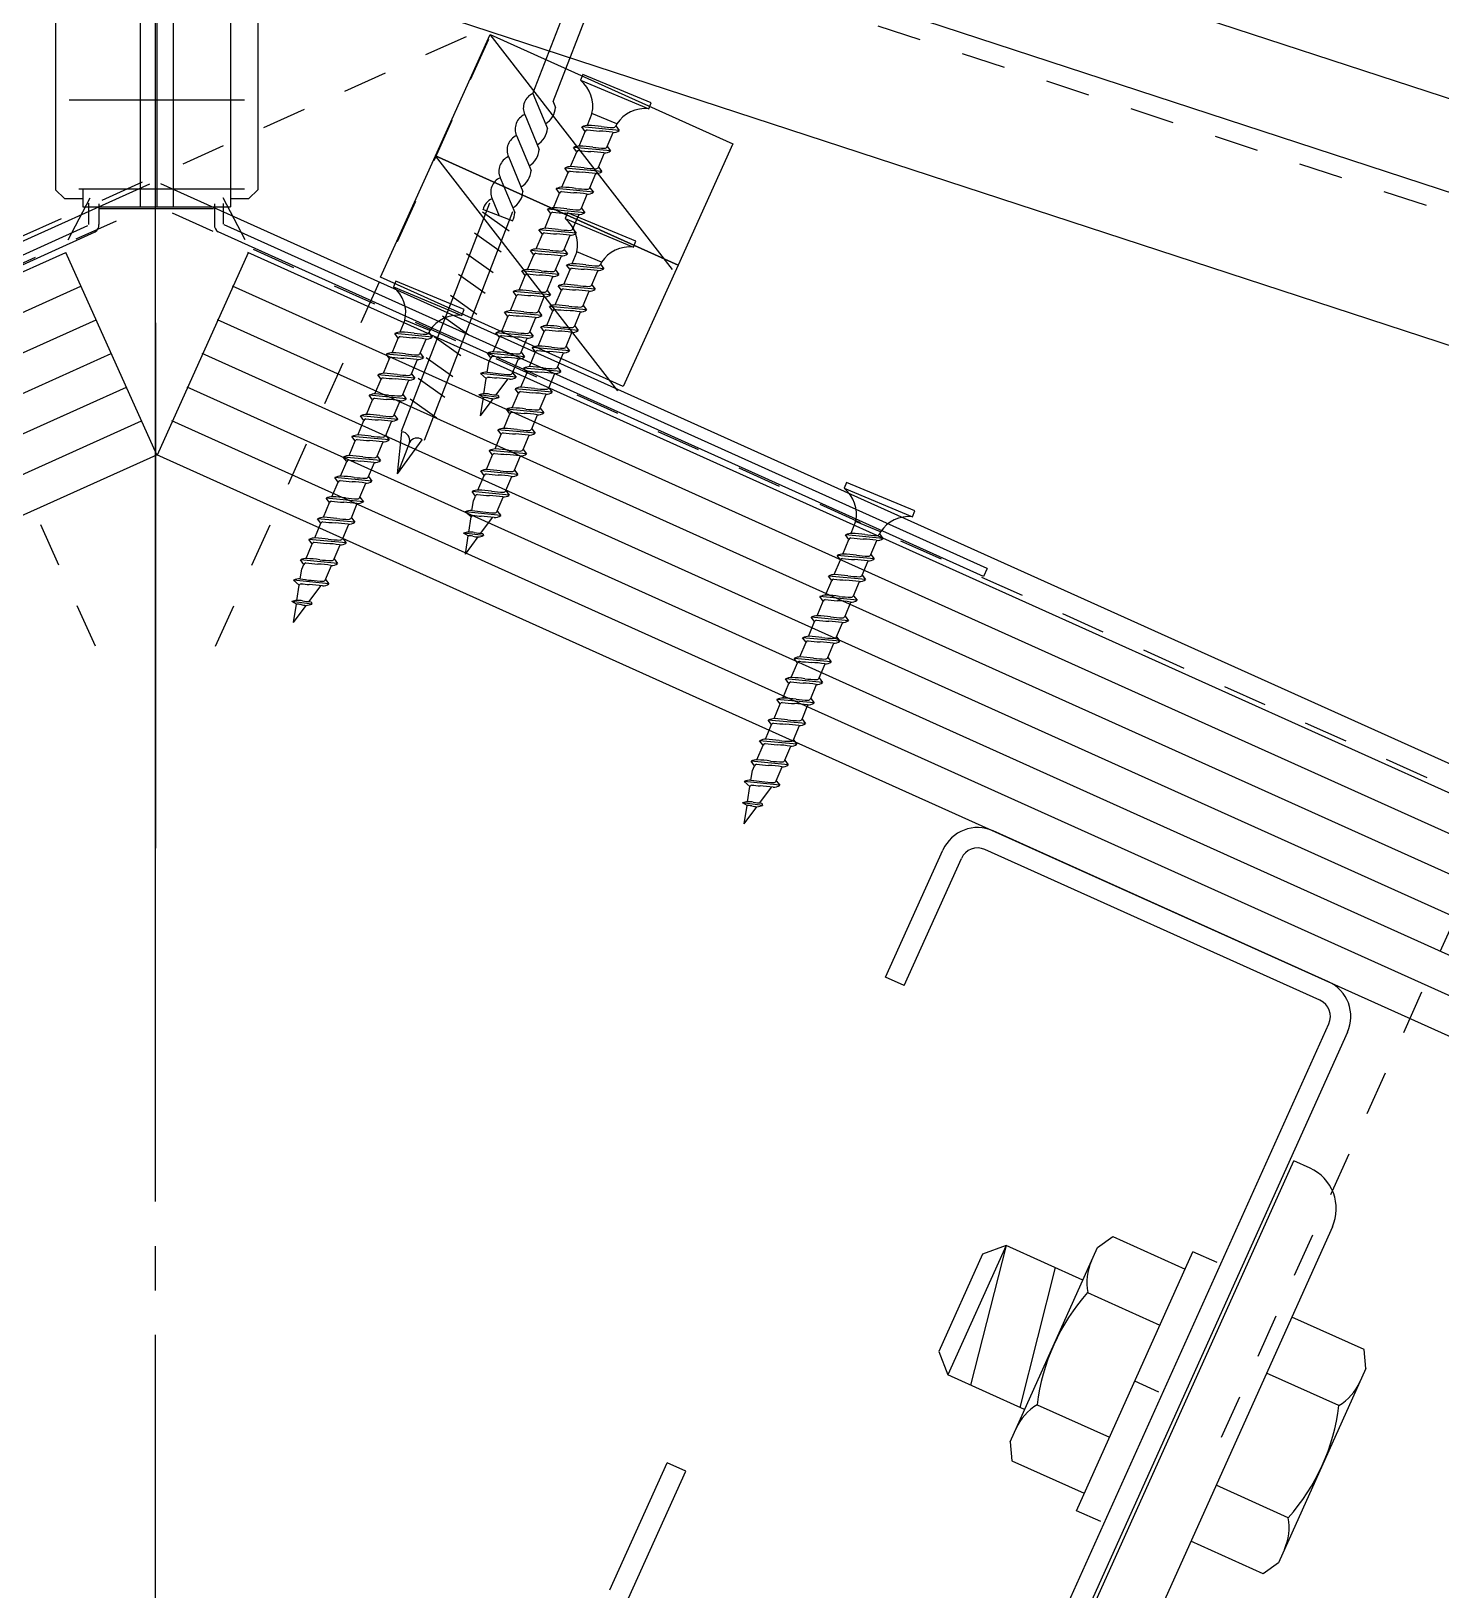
# Model space of a CAD drawing. Extents: x -1727 to 4652, y -2317 to 2357.
# Drawn here: x 2236.7 to 2395.5, y 353.5 to 529.1 of the extents above; entities that cross this region are included whole.
import ezdxf

# ---------------------------------------------------------------- set-up
doc = ezdxf.new("R2010")
doc.units = 0
doc.header["$LTSCALE"] = 5
for name, pattern in [('DASHDOT', [43, 40, -1, 1, -1]), ('DASHDOTX2', [63, 60, -1, 1, -1]), ('DOT', [2, 1, -1])]:
    doc.linetypes.add(name, pattern=pattern)
for name, color, linetype in [('0-1', 7, 'CONTINUOUS'), ('0-2', 7, 'CONTINUOUS'), ('0-4', 7, 'CONTINUOUS'), ('0-F', 7, 'CONTINUOUS')]:
    doc.layers.add(name, color=color, linetype=linetype)

msp = doc.modelspace()

# ---------------------------------------------------------------- linework, layer by layer
at = {"layer": '0-1', "color": 4, "linetype": 'DASHDOT'}
msp.add_line((2250.6614, 182.1867), (2250.6614, 828.4776), dxfattribs=at)
at = {"layer": '0-1', "color": 6, "linetype": 'CONTINUOUS'}
for p, q in [((2250.8003, 567.3874), (2250.8003, 511.9874)), ((2239.4003, 565.1874), (2239.4003, 511.1874)), ((2262.2003, 565.1874), (2262.2003, 511.1874)), ((2248.9417, 562.2687), (2248.9417, 509.2687)), ((2250.8003, 562.2687), (2250.8003, 509.2687)), ((2252.6589, 562.2687), (2252.6589, 509.2687)), ((2259.1159, 562.2687), (2259.1159, 509.2687)), ((2239.4003, 511.1874), (2240.4003, 510.1874)), ((2242.4847, 511.2687), (2242.4847, 509.2687)), ((2261.2003, 510.1874), (2262.2003, 511.1874)), ((2240.4003, 510.1874), (2242.4847, 510.1874)), ((2240.8403, 505.5516), (2243.3003, 510.2689)), ((2242.4847, 509.2687), (2259.1159, 509.2687)), ((2243.1252, 509.6783), (2243.1252, 507.2604)), ((2244.3003, 509.5967), (2244.3003, 507.2689)), ((2257.3003, 509.5967), (2257.3003, 507.2689)), ((2260.7603, 505.5516), (2258.3003, 510.2689)), ((2258.3003, 509.6431), (2258.3003, 507.3153)), ((2259.1159, 510.1874), (2261.2003, 510.1874)), ((2244.4003, 509.0687), (2257.2003, 509.0687)), ((2157.3188, 468.3248), (2243.035, 507.167)), ((2157.7314, 467.4142), (2243.8584, 506.4424)), ((2343.9529, 467.5995), (2257.7422, 506.4425)), ((2344.3636, 468.5109), (2258.3943, 507.2453)), ((2344.3636, 468.5109), (2343.9529, 467.5995))]:
    msp.add_line(p, q, dxfattribs=at)
at = {"layer": '0-1', "color": 4, "linetype": 'CONTINUOUS'}
for p, q in [((2293.1833, 522.0367), (2300.1838, 540.1249)), ((2295.4726, 521.1496), (2302.4735, 539.2387)), ((2298.8153, 524.1831), (2298.5441, 523.5339)), ((2298.5441, 523.5339), (2306.2412, 520.3189)), ((2306.5123, 520.9681), (2298.8153, 524.1831)), ((2293.1833, 522.0367), (2294.8247, 518.1108)), ((2295.4285, 521.2206), (2295.74, 520.4758)), ((2306.2412, 520.3189), (2306.5123, 520.9681)), ((2292.2651, 519.6643), (2293.9065, 515.7385)), ((2292.2651, 519.6643), (2293.9065, 515.7385)), ((2299.0965, 517.7711), (2298.7152, 518.2711)), ((2302.9088, 517.8809), (2298.7152, 518.2711)), ((2299.8483, 519.7724), (2299.2871, 518.4288)), ((2302.649, 518.6026), (2299.8483, 519.7724)), ((2302.5274, 518.3809), (2302.9088, 517.8809)), ((2302.649, 518.6026), (2302.5461, 518.3564)), ((2291.347, 517.292), (2292.9884, 513.3662)), ((2291.347, 517.292), (2292.9884, 513.3662)), ((2298.4056, 516.1171), (2299.0965, 517.7711)), ((2301.5591, 516.0625), (2302.225, 517.6569)), ((2290.4288, 514.9196), (2292.0702, 510.9938)), ((2290.4288, 514.9196), (2292.0702, 510.9938)), ((2297.4373, 513.7987), (2298.1281, 515.4527)), ((2298.1281, 515.4527), (2297.7468, 515.9527)), ((2301.9404, 515.5625), (2297.7468, 515.9527)), ((2300.5907, 513.7442), (2301.2566, 515.3385)), ((2301.5591, 516.0625), (2301.9404, 515.5625)), ((2296.4689, 511.4803), (2297.1598, 513.1343)), ((2297.1598, 513.1343), (2296.7784, 513.6343)), ((2300.972, 513.2441), (2296.7784, 513.6343)), ((2299.6223, 511.4258), (2300.2883, 513.0201)), ((2300.5907, 513.7442), (2300.972, 513.2441)), ((2289.5107, 512.5472), (2291.1521, 508.6214)), ((2289.5107, 512.5472), (2291.1521, 508.6214)), ((2296.1914, 510.8159), (2295.8101, 511.3159)), ((2300.0037, 510.9257), (2295.8101, 511.3159)), ((2299.6223, 511.4258), (2300.0037, 510.9257)), ((2288.3093, 509.6929), (2278.3432, 483.9423)), ((2288.5925, 510.1749), (2289.3916, 508.2636)), ((2288.5925, 510.1749), (2289.3916, 508.2636)), ((2295.5005, 509.1619), (2296.1914, 510.8159)), ((2298.6539, 509.1074), (2299.3199, 510.7017)), ((2290.9092, 508.6867), (2280.9432, 482.9361)), ((2287.5209, 508.6973), (2290.5134, 506.5503)), ((2290.9529, 507.6594), (2287.5638, 508.971)), ((2294.5322, 506.8436), (2295.223, 508.4975)), ((2299.0353, 508.6074), (2294.8417, 508.9976)), ((2295.223, 508.4975), (2294.8417, 508.9976)), ((2297.0903, 508.6007), (2296.8192, 507.9516)), ((2296.8192, 507.9516), (2304.5162, 504.7366)), ((2304.7874, 505.3857), (2297.0903, 508.6007)), ((2297.6856, 506.789), (2298.3515, 508.3833)), ((2298.6539, 509.1074), (2299.0353, 508.6074)), ((2286.6147, 506.3559), (2289.6072, 504.2089)), ((2293.5638, 504.5252), (2294.2546, 506.1791)), ((2294.2546, 506.1791), (2293.8733, 506.6792)), ((2298.0669, 506.289), (2293.8733, 506.6792)), ((2296.7172, 504.4706), (2297.3831, 506.0649)), ((2297.6856, 506.789), (2298.0669, 506.289)), ((2285.7085, 504.0145), (2288.701, 501.8675)), ((2297.0985, 503.9706), (2292.9049, 504.3608)), ((2293.2863, 503.8608), (2292.9049, 504.3608)), ((2296.7172, 504.4706), (2297.0985, 503.9706)), ((2298.1234, 504.19), (2297.5622, 502.8465)), ((2300.924, 503.0203), (2298.1234, 504.19)), ((2304.5162, 504.7366), (2304.7874, 505.3857)), ((2292.5954, 502.2068), (2293.2863, 503.8608)), ((2295.7488, 502.1522), (2296.4148, 503.7466)), ((2297.3715, 502.1887), (2296.9902, 502.6887)), ((2301.1838, 502.2985), (2296.9902, 502.6887)), ((2300.8025, 502.7986), (2301.1838, 502.2985)), ((2300.924, 503.0203), (2300.8212, 502.7741)), ((2277.7386, 500.8983), (2277.4674, 500.2492)), ((2285.4356, 497.6833), (2277.7386, 500.8983)), ((2284.8024, 501.6732), (2287.7949, 499.5263)), ((2291.6271, 499.8884), (2292.3179, 501.5424)), ((2296.1302, 501.6522), (2291.9366, 502.0424)), ((2292.3179, 501.5424), (2291.9366, 502.0424)), ((2294.7805, 499.8338), (2295.4464, 501.4282)), ((2295.7488, 502.1522), (2296.1302, 501.6522)), ((2296.6807, 500.5347), (2297.3715, 502.1887)), ((2299.8341, 500.4802), (2300.5, 502.0745)), ((2277.4674, 500.2492), (2285.1645, 497.0342)), ((2283.8962, 499.3318), (2286.8888, 497.1849)), ((2290.6587, 497.57), (2291.3495, 499.224)), ((2291.3495, 499.224), (2290.9682, 499.724)), ((2295.1618, 499.3338), (2290.9682, 499.724)), ((2293.8121, 497.5155), (2294.478, 499.1098)), ((2294.7805, 499.8338), (2295.1618, 499.3338)), ((2295.7123, 498.2163), (2296.4032, 499.8703)), ((2296.4032, 499.8703), (2296.0218, 500.3703)), ((2300.2154, 499.9801), (2296.0218, 500.3703)), ((2298.8657, 498.1618), (2299.5317, 499.7561)), ((2299.8341, 500.4802), (2300.2154, 499.9801)), ((2282.9901, 496.9905), (2285.9826, 494.8435)), ((2285.1645, 497.0342), (2285.4356, 497.6833)), ((2294.1934, 497.0154), (2289.9998, 497.4056)), ((2290.3812, 496.9056), (2289.9998, 497.4056)), ((2293.8121, 497.5155), (2294.1934, 497.0154)), ((2294.7439, 495.898), (2295.4348, 497.5519)), ((2295.4348, 497.5519), (2295.0535, 498.052)), ((2299.2471, 497.6618), (2295.0535, 498.052)), ((2297.8974, 495.8434), (2298.5633, 497.4377)), ((2298.8657, 498.1618), (2299.2471, 497.6618)), ((2278.7716, 496.4877), (2278.2104, 495.1441)), ((2281.5722, 495.3179), (2278.7716, 496.4877)), ((2281.5722, 495.3179), (2281.4694, 495.0717)), ((2289.6903, 495.2516), (2290.3812, 496.9056)), ((2292.8437, 495.1971), (2293.5097, 496.7914)), ((2293.7756, 493.5796), (2294.4664, 495.2335)), ((2294.4664, 495.2335), (2294.0851, 495.7336)), ((2298.2787, 495.3434), (2294.0851, 495.7336)), ((2297.8974, 495.8434), (2298.2787, 495.3434)), ((2277.3289, 492.8324), (2278.0198, 494.4863)), ((2278.0198, 494.4863), (2277.6385, 494.9864)), ((2281.8321, 494.5962), (2277.6385, 494.9864)), ((2280.4824, 492.7778), (2281.1483, 494.3721)), ((2281.4507, 495.0962), (2281.8321, 494.5962)), ((2282.0839, 494.6492), (2285.0764, 492.5022)), ((2288.7219, 492.9332), (2289.4128, 494.5872)), ((2293.2251, 494.697), (2289.0315, 495.0872)), ((2289.4128, 494.5872), (2289.0315, 495.0872)), ((2291.8754, 492.8787), (2292.5413, 494.473)), ((2292.8437, 495.1971), (2293.2251, 494.697)), ((2296.929, 493.525), (2297.5949, 495.1193)), ((2296.929, 493.525), (2297.3103, 493.025)), ((2276.3606, 490.514), (2277.0514, 492.1679)), ((2277.0514, 492.1679), (2276.6701, 492.668)), ((2280.8637, 492.2778), (2276.6701, 492.668)), ((2279.514, 490.4594), (2280.1799, 492.0537)), ((2280.4824, 492.7778), (2280.8637, 492.2778)), ((2281.1778, 492.3078), (2284.1703, 490.1608)), ((2288.0525, 490.6488), (2288.2163, 491.7226)), ((2292.2567, 492.3787), (2288.0631, 492.7689)), ((2288.4444, 492.2688), (2288.0631, 492.7689)), ((2288.2163, 491.7226), (2288.4444, 492.2688)), ((2290.907, 490.5603), (2291.5729, 492.1546)), ((2291.8754, 492.8787), (2292.2567, 492.3787)), ((2292.8072, 491.2612), (2293.4981, 492.9152)), ((2297.3103, 493.025), (2293.1167, 493.4152)), ((2293.4981, 492.9152), (2293.1167, 493.4152)), ((2295.9606, 491.2066), (2296.6266, 492.801)), ((2276.083, 489.8496), (2275.7017, 490.3496)), ((2279.8953, 489.9594), (2275.7017, 490.3496)), ((2279.514, 490.4594), (2279.8953, 489.9594)), ((2280.2716, 489.9665), (2283.2641, 487.8194)), ((2291.2883, 490.0603), (2287.2981, 490.4826)), ((2287.9409, 489.9165), (2287.2981, 490.4826)), ((2290.907, 490.5603), (2291.2883, 490.0603)), ((2291.8388, 488.9428), (2292.5297, 490.5968)), ((2292.5297, 490.5968), (2292.1484, 491.0968)), ((2296.342, 490.7066), (2292.1484, 491.0968)), ((2294.9922, 488.8882), (2295.6582, 490.4826)), ((2295.9606, 491.2066), (2296.342, 490.7066)), ((2275.3922, 488.1956), (2276.083, 489.8496)), ((2278.5456, 488.141), (2279.2115, 489.7354)), ((2287.6802, 488.2068), (2287.9429, 489.9214)), ((2289.0446, 488.0733), (2290.3776, 489.8637)), ((2290.8705, 486.6244), (2291.5613, 488.2784)), ((2295.3736, 488.3882), (2291.18, 488.7784)), ((2291.5613, 488.2784), (2291.18, 488.7784)), ((2294.9922, 488.8882), (2295.3736, 488.3882)), ((2274.4238, 485.8772), (2275.1147, 487.5312)), ((2275.1147, 487.5312), (2274.7333, 488.0312)), ((2278.9269, 487.641), (2274.7333, 488.0312)), ((2277.5772, 485.8226), (2278.2432, 487.417)), ((2278.5456, 488.141), (2278.9269, 487.641)), ((2279.3655, 487.6251), (2282.358, 485.4781)), ((2287.6193, 487.7732), (2287.1066, 488.0806)), ((2289.3398, 487.8022), (2287.1066, 488.0806)), ((2287.3032, 485.7345), (2287.6145, 487.7761)), ((2287.3032, 485.7345), (2288.7303, 487.6513)), ((2294.4052, 486.0698), (2290.2116, 486.46)), ((2290.5929, 485.96), (2290.2116, 486.46)), ((2294.0239, 486.5699), (2294.6898, 488.1642)), ((2294.0239, 486.5699), (2294.4052, 486.0698)), ((2273.4555, 483.5588), (2274.1463, 485.2128)), ((2277.9586, 485.3226), (2273.765, 485.7128)), ((2274.1463, 485.2128), (2273.765, 485.7128)), ((2276.6089, 483.5043), (2277.2748, 485.0986)), ((2277.5772, 485.8226), (2277.9586, 485.3226)), ((2289.9021, 484.306), (2290.5929, 485.96)), ((2293.0555, 484.2515), (2293.7214, 485.8458)), ((2273.1779, 482.8944), (2272.7966, 483.3944)), ((2276.9902, 483.0042), (2272.7966, 483.3944)), ((2276.6089, 483.5043), (2276.9902, 483.0042)), ((2277.9188, 479.1933), (2278.4272, 483.9095)), ((2277.9188, 479.1933), (2280.7169, 483.0233)), ((2288.9337, 481.9876), (2289.6246, 483.6416)), ((2289.6246, 483.6416), (2289.2432, 484.1416)), ((2293.4368, 483.7514), (2289.2432, 484.1416)), ((2292.0871, 481.9331), (2292.7531, 483.5274)), ((2293.0555, 484.2515), (2293.4368, 483.7514)), ((2272.4871, 481.2404), (2273.1779, 482.8944)), ((2275.6405, 481.1859), (2276.3064, 482.7802)), ((2275.6405, 481.1859), (2276.0218, 480.6858)), ((2279.2814, 482.714), (2277.9188, 479.1933)), ((2287.9654, 479.6693), (2288.6562, 481.3232)), ((2292.4685, 481.4331), (2288.2749, 481.8233)), ((2288.6562, 481.3232), (2288.2749, 481.8233)), ((2291.1188, 479.6147), (2291.7847, 481.209)), ((2292.0871, 481.9331), (2292.4685, 481.4331)), ((2271.5187, 478.922), (2272.2096, 480.576)), ((2276.0218, 480.6858), (2271.8282, 481.076)), ((2272.2096, 480.576), (2271.8282, 481.076)), ((2274.6721, 478.8675), (2275.3381, 480.4618)), ((2291.5001, 479.1147), (2287.3065, 479.5049)), ((2287.6878, 479.0048), (2287.3065, 479.5049)), ((2291.1188, 479.6147), (2291.5001, 479.1147)), ((2270.5503, 476.6037), (2271.2412, 478.2576)), ((2275.0535, 478.3675), (2270.8599, 478.7577)), ((2271.2412, 478.2576), (2270.8599, 478.7577)), ((2273.7038, 476.5491), (2274.3697, 478.1434)), ((2274.6721, 478.8675), (2275.0535, 478.3675)), ((2286.997, 477.3509), (2287.6878, 479.0048)), ((2290.1504, 477.2963), (2290.8163, 478.8906)), ((2328.5234, 478.2158), (2328.2523, 477.5666)), ((2336.2205, 475.0008), (2328.5234, 478.2158)), ((2269.582, 474.2853), (2270.2728, 475.9392)), ((2270.2728, 475.9392), (2269.8915, 476.4393)), ((2274.0851, 476.0491), (2269.8915, 476.4393)), ((2273.7038, 476.5491), (2274.0851, 476.0491)), ((2286.3276, 475.0664), (2286.4913, 476.1403)), ((2290.5317, 476.7963), (2286.3381, 477.1865)), ((2286.7195, 476.6865), (2286.3381, 477.1865)), ((2286.4913, 476.1403), (2286.7195, 476.6865)), ((2289.182, 474.9779), (2289.848, 476.5723)), ((2290.1504, 477.2963), (2290.5317, 476.7963)), ((2328.2523, 477.5666), (2335.9493, 474.3516)), ((2272.7354, 474.2307), (2273.4013, 475.825)), ((2272.7354, 474.2307), (2273.1167, 473.7307)), ((2289.5634, 474.4779), (2285.5732, 474.9002)), ((2286.2159, 474.3342), (2285.5732, 474.9002)), ((2285.9552, 472.6245), (2286.2179, 474.339)), ((2287.3196, 472.491), (2288.6527, 474.2813)), ((2289.182, 474.9779), (2289.5634, 474.4779)), ((2335.9493, 474.3516), (2336.2205, 475.0008)), ((2268.6136, 471.9669), (2269.3045, 473.6209)), ((2273.1167, 473.7307), (2268.9231, 474.1209)), ((2269.3045, 473.6209), (2268.9231, 474.1209)), ((2271.767, 471.9123), (2272.433, 473.5067)), ((2285.8944, 472.1908), (2285.3816, 472.4982)), ((2287.6148, 472.2198), (2285.3816, 472.4982)), ((2329.5565, 473.8051), (2328.9953, 472.4616)), ((2332.3571, 472.6353), (2329.5565, 473.8051)), ((2332.2356, 472.4136), (2332.6169, 471.9136)), ((2332.3571, 472.6353), (2332.2542, 472.3891)), ((2267.6452, 469.6485), (2268.3361, 471.3025)), ((2272.1484, 471.4123), (2267.9547, 471.8025)), ((2268.3361, 471.3025), (2267.9547, 471.8025)), ((2270.7986, 469.5939), (2271.4646, 471.1883)), ((2271.767, 471.9123), (2272.1484, 471.4123)), ((2285.5782, 470.1521), (2285.8895, 472.1937)), ((2285.5782, 470.1521), (2287.0054, 472.0689)), ((2328.1138, 470.1498), (2328.8046, 471.8038)), ((2328.8046, 471.8038), (2328.4233, 472.3038)), ((2332.6169, 471.9136), (2328.4233, 472.3038)), ((2331.2672, 470.0952), (2331.9331, 471.6896)), ((2271.18, 469.0939), (2266.9864, 469.4841)), ((2267.3677, 468.9841), (2266.9864, 469.4841)), ((2267.1396, 468.4379), (2267.3677, 468.9841)), ((2270.7986, 469.5939), (2271.18, 469.0939)), ((2327.1454, 467.8314), (2327.8362, 469.4854)), ((2327.8362, 469.4854), (2327.4549, 469.9854)), ((2331.6485, 469.5952), (2327.4549, 469.9854)), ((2330.2988, 467.7769), (2330.9647, 469.3712)), ((2331.2672, 470.0952), (2331.6485, 469.5952)), ((2270.2116, 466.7755), (2266.2214, 467.1978)), ((2266.8642, 466.6318), (2266.2214, 467.1978)), ((2266.9758, 467.364), (2267.1396, 468.4379)), ((2269.8303, 467.2756), (2270.4962, 468.8699)), ((2269.8303, 467.2756), (2270.2116, 466.7755)), ((2326.177, 465.513), (2326.8679, 467.167)), ((2326.8679, 467.167), (2326.4865, 467.667)), ((2330.6801, 467.2768), (2326.4865, 467.667)), ((2330.2988, 467.7769), (2330.6801, 467.2768)), ((2266.6035, 464.9221), (2266.8662, 466.6367)), ((2267.9679, 464.7886), (2269.3009, 466.579)), ((2329.3304, 465.4585), (2329.9964, 467.0528)), ((2329.3304, 465.4585), (2329.7118, 464.9584)), ((2266.5426, 464.4885), (2266.0299, 464.7958)), ((2268.2631, 464.5175), (2266.0299, 464.7958)), ((2266.2265, 462.4498), (2266.5378, 464.4914)), ((2266.2265, 462.4498), (2267.6536, 464.3665)), ((2325.2087, 463.1946), (2325.8995, 464.8486)), ((2325.8995, 464.8486), (2325.5182, 465.3486)), ((2329.7118, 464.9584), (2325.5182, 465.3486)), ((2328.3621, 463.1401), (2329.028, 464.7344)), ((2324.2403, 460.8763), (2324.9311, 462.5302)), ((2328.7434, 462.6401), (2324.5498, 463.0303)), ((2324.9311, 462.5302), (2324.5498, 463.0303)), ((2327.3937, 460.8217), (2328.0596, 462.416)), ((2328.3621, 463.1401), (2328.7434, 462.6401)), ((2323.2719, 458.5579), (2323.9628, 460.2118)), ((2323.9628, 460.2118), (2323.5814, 460.7119)), ((2327.775, 460.3217), (2323.5814, 460.7119)), ((2326.4253, 458.5033), (2327.0913, 460.0976)), ((2327.3937, 460.8217), (2327.775, 460.3217)), ((2326.8067, 458.0033), (2322.6131, 458.3935)), ((2322.9944, 457.8935), (2322.6131, 458.3935)), ((2326.4253, 458.5033), (2326.8067, 458.0033)), ((2322.3035, 456.2395), (2322.9944, 457.8935)), ((2325.457, 456.1849), (2326.1229, 457.7793)), ((2321.3352, 453.9211), (2322.026, 455.5751)), ((2325.8383, 455.6849), (2321.6447, 456.0751)), ((2322.026, 455.5751), (2321.6447, 456.0751)), ((2324.4886, 453.8665), (2325.1545, 455.4609)), ((2325.457, 456.1849), (2325.8383, 455.6849)), ((2320.3668, 451.6027), (2321.0577, 453.2567)), ((2321.0577, 453.2567), (2320.6763, 453.7567)), ((2324.8699, 453.3665), (2320.6763, 453.7567)), ((2323.5202, 451.5482), (2324.1862, 453.1425)), ((2324.4886, 453.8665), (2324.8699, 453.3665)), ((2323.9016, 451.0481), (2319.7079, 451.4383)), ((2320.0893, 450.9383), (2319.7079, 451.4383)), ((2323.5202, 451.5482), (2323.9016, 451.0481)), ((2319.3984, 449.2843), (2320.0893, 450.9383)), ((2322.5518, 449.2298), (2323.2178, 450.8241)), ((2318.4301, 446.9659), (2319.1209, 448.6199)), ((2322.9332, 448.7297), (2318.7396, 449.1199)), ((2319.1209, 448.6199), (2318.7396, 449.1199)), ((2321.5835, 446.9114), (2322.2494, 448.5057)), ((2322.5518, 449.2298), (2322.9332, 448.7297)), ((2321.9648, 446.4114), (2317.7712, 446.8016)), ((2318.1525, 446.3015), (2317.7712, 446.8016)), ((2317.9244, 445.7553), (2318.1525, 446.3015)), ((2320.6151, 444.593), (2321.281, 446.1873)), ((2321.5835, 446.9114), (2321.9648, 446.4114)), ((2320.9964, 444.093), (2317.0063, 444.5153)), ((2317.649, 443.9492), (2317.0063, 444.5153)), ((2317.7607, 444.6815), (2317.9244, 445.7553)), ((2320.6151, 444.593), (2320.9964, 444.093)), ((2317.3883, 442.2395), (2317.651, 443.9541)), ((2318.7527, 442.106), (2320.0858, 443.8964)), ((2317.3275, 441.8059), (2316.8147, 442.1133)), ((2319.0479, 441.8349), (2316.8147, 442.1133)), ((2317.0113, 439.7672), (2317.3226, 441.8088)), ((2317.0113, 439.7672), (2318.4385, 441.684))]:
    msp.add_line(p, q, dxfattribs=at)
at = {"layer": '0-1', "color": 7, "linetype": 'CONTINUOUS'}
for p, q in [((2308.9313, 502.2146), (2288.3624, 528.688)), ((2302.7659, 488.5403), (2282.197, 515.0137)), ((1629.8049, 232.7497), (2250.0378, 511.8512)), ((2869.3159, 233.7409), (2251.2858, 511.8512))]:
    msp.add_line(p, q, dxfattribs=at)
at = {"layer": '0-1', "color": 6, "linetype": 'DASHDOTX2'}
for p, q in [((2260.678, 521.2687), (2240.9226, 521.2687)), ((2259.578, 521.2687), (2242.0226, 521.2687)), ((2259.578, 511.2687), (2242.0226, 511.2687)), ((2260.678, 511.2687), (2242.4847, 511.2687))]:
    msp.add_line(p, q, dxfattribs=at)
at = {"layer": '0-1', "color": 7, "linetype": 'DOT'}
for p in [(1630.725, 230.7022), (2868.1347, 231.5565)]:
    msp.add_line(p, (2250.3791, 509.5433), dxfattribs=at)
at = {"layer": '0-1', "color": 3, "linetype": 'CONTINUOUS'}
for points in [[(2315.7111, 516.3564), (2309.5447, 502.682), (2282.197, 515.0137), (2288.3624, 528.688), (2315.7111, 516.3564)], [(2309.5457, 502.682), (2303.3794, 489.0077), (2276.0317, 501.3393), (2282.197, 515.0137), (2309.5457, 502.682)]]:
    msp.add_lwpolyline(points, close=True, dxfattribs=at)
at = {"layer": '0-1', "color": 4, "linetype": 'CONTINUOUS'}
for centre, radius, start, end in [((2296.1607, 520.6007), 3.7795, 347.3407, 410.9043), ((2293.8988, 520.3959), 1.79, 113.5613, 204.1237), ((2293.4461, 520.6167), 2.2981, 300.183, 356.4846), ((2305.8301, 516.5619), 3.7795, 83.756, 147.3195), ((2292.9807, 518.0235), 1.79, 113.5613, 204.1237), ((2292.5308, 518.2518), 2.2981, 300.183, 356.4846), ((2299.4656, 516.666), 1.7719, 91.0973, 115.0567), ((2298.2785, 498.3143), 20.1563, 82.5358, 86.7202), ((2302.6272, 532.2931), 14.0999, 262.9511, 268.4152), ((2302.2301, 518.532), 0.3335, 271.2222, 333.0646), ((2292.0625, 515.6512), 1.79, 113.5613, 204.1237), ((2299.3474, 517.672), 0.2698, 95.4896, 158.4463), ((2302.0113, 539.0168), 21.2472, 262.7273, 266.4449), ((2299.5532, 499.2043), 18.641, 81.939, 86.4919), ((2302.2716, 518.67), 1.0142, 264.0867, 308.9181), ((2291.1444, 513.2789), 1.79, 113.5613, 204.1237), ((2291.6127, 515.8794), 2.2981, 300.183, 356.4846), ((2298.4972, 514.3476), 1.7719, 91.0973, 115.0567), ((2298.379, 515.3536), 0.2698, 95.4896, 158.4463), ((2301.0429, 536.6984), 21.2472, 262.7273, 266.4449), ((2297.3101, 495.9959), 20.1563, 82.5358, 86.7202), ((2298.5848, 496.886), 18.641, 81.939, 86.4919), ((2301.6588, 529.9747), 14.0999, 262.9511, 268.4152), ((2301.3033, 516.3516), 1.0142, 264.0867, 308.9181), ((2301.2617, 516.2136), 0.3335, 271.2222, 333.0646), ((2290.6945, 513.5071), 2.2981, 300.183, 356.4846), ((2297.5288, 512.0292), 1.7719, 91.0973, 115.0567), ((2297.4107, 513.0352), 0.2698, 95.4896, 158.4463), ((2300.0746, 534.38), 21.2472, 262.7273, 266.4449), ((2296.3417, 493.6775), 20.1563, 82.5358, 86.7202), ((2297.6164, 494.5676), 18.641, 81.939, 86.4919), ((2300.6904, 527.6563), 14.0999, 262.9511, 268.4152), ((2300.3349, 514.0332), 1.0142, 264.0867, 308.9181), ((2300.2934, 513.8952), 0.3335, 271.2222, 333.0646), ((2290.2262, 510.9065), 1.79, 113.5613, 204.1237), ((2296.5605, 509.7108), 1.7719, 91.0973, 115.0567), ((2295.3733, 491.3591), 20.1563, 82.5358, 86.7202), ((2299.722, 525.3379), 14.0999, 262.9511, 268.4152), ((2299.325, 511.5768), 0.3335, 271.2222, 333.0646), ((2289.308, 508.5341), 1.79, 113.5613, 165.9694), ((2289.7764, 511.1347), 2.2981, 300.183, 356.4846), ((2296.4423, 510.7168), 0.2698, 95.4896, 158.4463), ((2299.1062, 532.0616), 21.2472, 262.7273, 266.4449), ((2296.6481, 492.2492), 18.641, 81.939, 86.4919), ((2299.3665, 511.7148), 1.0142, 264.0867, 308.9181), ((2288.8582, 508.7624), 2.2981, 332.0302, 356.4846), ((2295.5921, 507.3924), 1.7719, 91.0973, 115.0567), ((2295.4739, 508.3984), 0.2698, 95.4896, 158.4463), ((2298.1378, 529.7432), 21.2472, 262.7273, 266.4449), ((2294.405, 489.0407), 20.1563, 82.5358, 86.7202), ((2294.4358, 505.0183), 3.7795, 347.3407, 410.9043), ((2295.6797, 489.9308), 18.641, 81.939, 86.4919), ((2298.7537, 523.0195), 14.0999, 262.9511, 268.4152), ((2298.3982, 509.3964), 1.0142, 264.0867, 308.9181), ((2298.3566, 509.2585), 0.3335, 271.2222, 333.0646), ((2294.6237, 505.0741), 1.7719, 91.0973, 115.0567), ((2294.5055, 506.08), 0.2698, 95.4896, 158.4463), ((2297.1695, 527.4248), 21.2472, 262.7273, 266.4449), ((2293.4366, 486.7223), 20.1563, 82.5358, 86.7202), ((2294.7113, 487.6124), 18.641, 81.939, 86.4919), ((2297.7853, 520.7011), 14.0999, 262.9511, 268.4152), ((2297.4298, 507.0781), 1.0142, 264.0867, 308.9181), ((2297.3882, 506.9401), 0.3335, 271.2222, 333.0646), ((2293.6554, 502.7557), 1.7719, 91.0973, 115.0567), ((2293.5372, 503.7617), 0.2698, 95.4896, 158.4463), ((2296.2011, 525.1065), 21.2472, 262.7273, 266.4449), ((2292.4682, 484.404), 20.1563, 82.5358, 86.7202), ((2296.8169, 518.3828), 14.0999, 262.9511, 268.4152), ((2296.4199, 504.6217), 0.3335, 271.2222, 333.0646), ((2304.1052, 500.9795), 3.7795, 83.756, 147.3195), ((2293.743, 485.294), 18.641, 81.939, 86.4919), ((2296.4614, 504.7597), 1.0142, 264.0867, 308.9181), ((2297.7406, 501.0836), 1.7719, 91.0973, 115.0567), ((2297.6224, 502.0896), 0.2698, 95.4896, 158.4463), ((2300.2864, 523.4344), 21.2472, 262.7273, 266.4449), ((2296.5535, 482.7319), 20.1563, 82.5358, 86.7202), ((2300.9022, 516.7107), 14.0999, 262.9511, 268.4152), ((2300.5467, 503.0876), 1.0142, 264.0867, 308.9181), ((2300.5051, 502.9496), 0.3335, 271.2222, 333.0646), ((2292.687, 500.4373), 1.7719, 91.0973, 115.0567), ((2292.5688, 501.4433), 0.2698, 95.4896, 158.4463), ((2295.2327, 522.7881), 21.2472, 262.7273, 266.4449), ((2291.4999, 482.0856), 20.1563, 82.5358, 86.7202), ((2292.7746, 482.9756), 18.641, 81.939, 86.4919), ((2295.8486, 516.0644), 14.0999, 262.9511, 268.4152), ((2295.493, 502.4413), 1.0142, 264.0867, 308.9181), ((2295.4515, 502.3033), 0.3335, 271.2222, 333.0646), ((2296.7722, 498.7652), 1.7719, 91.0973, 115.0567), ((2295.5851, 480.4135), 20.1563, 82.5358, 86.7202), ((2297.8282, 483.622), 18.641, 81.939, 86.4919), ((2275.084, 497.316), 3.7795, 347.3407, 410.9043), ((2291.7186, 498.1189), 1.7719, 91.0973, 115.0567), ((2291.6004, 499.1249), 0.2698, 95.4896, 158.4463), ((2294.2643, 520.4697), 21.2472, 262.7273, 266.4449), ((2290.5315, 479.7672), 20.1563, 82.5358, 86.7202), ((2291.8062, 480.6573), 18.641, 81.939, 86.4919), ((2294.8802, 513.746), 14.0999, 262.9511, 268.4152), ((2294.5247, 500.1229), 1.0142, 264.0867, 308.9181), ((2294.4831, 499.9849), 0.3335, 271.2222, 333.0646), ((2296.6541, 499.7712), 0.2698, 95.4896, 158.4463), ((2299.318, 521.116), 21.2472, 262.7273, 266.4449), ((2296.8598, 481.3036), 18.641, 81.939, 86.4919), ((2299.9338, 514.3923), 14.0999, 262.9511, 268.4152), ((2299.5783, 500.7692), 1.0142, 264.0867, 308.9181), ((2299.5368, 500.6313), 0.3335, 271.2222, 333.0646), ((2284.7534, 493.2771), 3.7795, 83.756, 147.3195), ((2290.7502, 495.8005), 1.7719, 91.0973, 115.0567), ((2290.6321, 496.8065), 0.2698, 95.4896, 158.4463), ((2293.296, 518.1513), 21.2472, 262.7273, 266.4449), ((2289.5631, 477.4488), 20.1563, 82.5358, 86.7202), ((2293.9118, 511.4276), 14.0999, 262.9511, 268.4152), ((2293.5563, 497.8045), 1.0142, 264.0867, 308.9181), ((2293.5148, 497.6665), 0.3335, 271.2222, 333.0646), ((2295.8039, 496.4468), 1.7719, 91.0973, 115.0567), ((2295.6857, 497.4528), 0.2698, 95.4896, 158.4463), ((2298.3496, 518.7976), 21.2472, 262.7273, 266.4449), ((2294.6168, 478.0951), 20.1563, 82.5358, 86.7202), ((2295.8915, 478.9852), 18.641, 81.939, 86.4919), ((2298.9655, 512.0739), 14.0999, 262.9511, 268.4152), ((2298.6099, 498.4508), 1.0142, 264.0867, 308.9181), ((2298.5684, 498.3129), 0.3335, 271.2222, 333.0646), ((2289.7819, 493.4821), 1.7719, 91.0973, 115.0567), ((2288.5947, 475.1304), 20.1563, 82.5358, 86.7202), ((2290.8378, 478.3389), 18.641, 81.939, 86.4919), ((2294.8355, 494.1285), 1.7719, 91.0973, 115.0567), ((2294.7173, 495.1344), 0.2698, 95.4896, 158.4463), ((2297.3812, 516.4793), 21.2472, 262.7273, 266.4449), ((2293.6484, 475.7768), 20.1563, 82.5358, 86.7202), ((2294.9231, 476.6668), 18.641, 81.939, 86.4919), ((2297.9971, 509.7556), 14.0999, 262.9511, 268.4152), ((2297.6416, 496.1325), 1.0142, 264.0867, 308.9181), ((2297.6, 495.9945), 0.3335, 271.2222, 333.0646), ((2278.3889, 493.3812), 1.7719, 91.0973, 115.0567), ((2278.2707, 494.3872), 0.2698, 95.4896, 158.4463), ((2280.9346, 515.732), 21.2472, 262.7273, 266.4449), ((2277.2017, 475.0295), 20.1563, 82.5358, 86.7202), ((2278.4765, 475.9196), 18.641, 81.939, 86.4919), ((2281.5505, 509.0083), 14.0999, 262.9511, 268.4152), ((2281.1949, 495.3852), 1.0142, 264.0867, 308.9181), ((2281.1534, 495.2473), 0.3335, 271.2222, 333.0646), ((2289.6637, 494.4881), 0.2698, 95.4896, 158.4463), ((2292.3276, 515.8329), 21.2472, 262.7273, 266.4449), ((2289.8695, 476.0205), 18.641, 81.939, 86.4919), ((2292.9435, 509.1092), 14.0999, 262.9511, 268.4152), ((2292.5879, 495.4861), 1.0142, 264.0867, 308.9181), ((2292.5464, 495.3481), 0.3335, 271.2222, 333.0646), ((2293.8671, 491.8101), 1.7719, 91.0973, 115.0567), ((2292.68, 473.4584), 20.1563, 82.5358, 86.7202), ((2296.6317, 493.6761), 0.3335, 271.2222, 333.0646), ((2277.4205, 491.0629), 1.7719, 91.0973, 115.0567), ((2277.3023, 492.0688), 0.2698, 95.4896, 158.4463), ((2279.9662, 513.4136), 21.2472, 262.7273, 266.4449), ((2276.2334, 472.7111), 20.1563, 82.5358, 86.7202), ((2277.5081, 473.6012), 18.641, 81.939, 86.4919), ((2280.5821, 506.6899), 14.0999, 262.9511, 268.4152), ((2280.2266, 493.0669), 1.0142, 264.0867, 308.9181), ((2280.185, 492.9289), 0.3335, 271.2222, 333.0646), ((2288.8135, 491.1637), 1.7719, 91.0973, 115.0567), ((2288.6953, 492.1697), 0.2698, 95.4896, 158.4463), ((2291.3592, 513.5145), 21.2472, 262.7273, 266.4449), ((2287.6264, 472.812), 20.1563, 82.5358, 86.7202), ((2288.9011, 473.7021), 18.641, 81.939, 86.4919), ((2291.9751, 506.7908), 14.0999, 262.9511, 268.4152), ((2291.6196, 493.1677), 1.0142, 264.0867, 308.9181), ((2291.578, 493.0298), 0.3335, 271.2222, 333.0646), ((2293.749, 492.8161), 0.2698, 95.4896, 158.4463), ((2296.4129, 514.1609), 21.2472, 262.7273, 266.4449), ((2293.9547, 474.3484), 18.641, 81.939, 86.4919), ((2297.0287, 507.4372), 14.0999, 262.9511, 268.4152), ((2296.6732, 493.8141), 1.0142, 264.0867, 308.9181), ((2276.4521, 488.7445), 1.7719, 91.0973, 115.0567), ((2276.334, 489.7505), 0.2698, 95.4896, 158.4463), ((2278.9979, 511.0953), 21.2472, 262.7273, 266.4449), ((2275.265, 470.3928), 20.1563, 82.5358, 86.7202), ((2279.6137, 504.3716), 14.0999, 262.9511, 268.4152), ((2279.2582, 490.7485), 1.0142, 264.0867, 308.9181), ((2279.2166, 490.6105), 0.3335, 271.2222, 333.0646), ((2288.0449, 488.8881), 1.7607, 89.7105, 115.0949), ((2288.1918, 489.8174), 0.2698, 96.4981, 158.4463), ((2290.1406, 501.1972), 10.7529, 258.8098, 265.3906), ((2312.1666, 714.6063), 225.8005, 263.8972, 264.1299), ((2287.9327, 471.3837), 18.641, 81.939, 86.4919), ((2291.0067, 504.4724), 14.0999, 262.9511, 268.4152), ((2290.6512, 490.8494), 1.0142, 264.0867, 308.9181), ((2290.6096, 490.7114), 0.3335, 271.2222, 333.0646), ((2292.8988, 489.4917), 1.7719, 91.0973, 115.0567), ((2292.7806, 490.4977), 0.2698, 95.4896, 158.4463), ((2295.4445, 511.8425), 21.2472, 262.7273, 266.4449), ((2291.7116, 471.14), 20.1563, 82.5358, 86.7202), ((2292.9864, 472.03), 18.641, 81.939, 86.4919), ((2296.0604, 505.1188), 14.0999, 262.9511, 268.4152), ((2295.7048, 491.4957), 1.0142, 264.0867, 308.9181), ((2295.6633, 491.3577), 0.3335, 271.2222, 333.0646), ((2275.4838, 486.4261), 1.7719, 91.0973, 115.0567), ((2274.2966, 468.0744), 20.1563, 82.5358, 86.7202), ((2276.5397, 471.2828), 18.641, 81.939, 86.4919), ((2287.699, 486.7553), 1.4517, 90.7421, 114.0852), ((2287.7414, 484.7417), 3.4656, 80.5893, 91.0121), ((2291.9304, 487.1733), 1.7719, 91.0973, 115.0567), ((2291.8122, 488.1793), 0.2698, 95.4896, 158.4463), ((2294.4761, 509.5241), 21.2472, 262.7273, 266.4449), ((2290.7433, 468.8216), 20.1563, 82.5358, 86.7202), ((2292.018, 469.7117), 18.641, 81.939, 86.4919), ((2295.092, 502.8004), 14.0999, 262.9511, 268.4152), ((2294.7365, 489.1773), 1.0142, 264.0867, 308.9181), ((2294.6949, 489.0393), 0.3335, 271.2222, 333.0646), ((2275.3656, 487.4321), 0.2698, 95.4896, 158.4463), ((2278.0295, 508.7769), 21.2472, 262.7273, 266.4449), ((2275.5714, 468.9644), 18.641, 81.939, 86.4919), ((2278.6453, 502.0532), 14.0999, 262.9511, 268.4152), ((2278.2898, 488.4301), 1.0142, 264.0867, 308.9181), ((2278.2483, 488.2921), 0.3335, 271.2222, 333.0646), ((2287.7782, 486.4149), 1.3709, 74.7102, 96.8813), ((2289.1545, 492.6364), 5.0032, 258.298, 265.1371), ((2290.5771, 504.1356), 16.1352, 261.9159, 265.3631), ((2288.6612, 489.2364), 1.5866, 272.497, 295.3197), ((2371.6964, 509.9338), 85.2785, 194.8671, 195.0417), ((2290.962, 484.8549), 1.7719, 91.0973, 115.0567), ((2289.7749, 466.5032), 20.1563, 82.5358, 86.7202), ((2294.1236, 500.482), 14.0999, 262.9511, 268.4152), ((2293.7265, 486.7209), 0.3335, 271.2222, 333.0646), ((2274.5154, 484.1077), 1.7719, 91.0973, 115.0567), ((2274.3972, 485.1137), 0.2698, 95.4896, 158.4463), ((2277.0611, 506.4585), 21.2472, 262.7273, 266.4449), ((2273.3283, 465.756), 20.1563, 82.5358, 86.7202), ((2274.603, 466.6461), 18.641, 81.939, 86.4919), ((2277.677, 499.7348), 14.0999, 262.9511, 268.4152), ((2277.3215, 486.1117), 1.0142, 264.0867, 308.9181), ((2277.2799, 485.9737), 0.3335, 271.2222, 333.0646), ((2290.8438, 485.8609), 0.2698, 95.4896, 158.4463), ((2293.5078, 507.2057), 21.2472, 262.7273, 266.4449), ((2291.0496, 467.3933), 18.641, 81.939, 86.4919), ((2293.7681, 486.8589), 1.0142, 264.0867, 308.9181), ((2273.547, 481.7893), 1.7719, 91.0973, 115.0567), ((2273.4288, 482.7953), 0.2698, 95.4896, 158.4463), ((2276.0927, 504.1401), 21.2472, 262.7273, 266.4449), ((2272.3599, 463.4376), 20.1563, 82.5358, 86.7202), ((2273.6346, 464.3277), 18.641, 81.939, 86.4919), ((2276.7086, 497.4164), 14.0999, 262.9511, 268.4152), ((2276.3531, 483.7933), 1.0142, 264.0867, 308.9181), ((2276.3115, 483.6553), 0.3335, 271.2222, 333.0646), ((2278.3449, 482.9478), 0.9653, 346.0046, 445.0738), ((2280.1313, 482.2564), 0.9653, 52.6112, 151.6804), ((2289.9937, 482.5365), 1.7719, 91.0973, 115.0567), ((2289.8755, 483.5425), 0.2698, 95.4896, 158.4463), ((2292.5394, 504.8873), 21.2472, 262.7273, 266.4449), ((2288.8065, 464.1848), 20.1563, 82.5358, 86.7202), ((2290.0813, 465.0749), 18.641, 81.939, 86.4919), ((2293.1552, 498.1636), 14.0999, 262.9511, 268.4152), ((2292.7997, 484.5405), 1.0142, 264.0867, 308.9181), ((2292.7582, 484.4026), 0.3335, 271.2222, 333.0646), ((2272.5786, 479.4709), 1.7719, 91.0973, 115.0567), ((2271.3915, 461.1192), 20.1563, 82.5358, 86.7202), ((2275.3432, 481.3369), 0.3335, 271.2222, 333.0646), ((2289.0253, 480.2181), 1.7719, 91.0973, 115.0567), ((2288.9071, 481.2241), 0.2698, 95.4896, 158.4463), ((2291.571, 502.5689), 21.2472, 262.7273, 266.4449), ((2287.8382, 461.8664), 20.1563, 82.5358, 86.7202), ((2289.1129, 462.7565), 18.641, 81.939, 86.4919), ((2292.1869, 495.8452), 14.0999, 262.9511, 268.4152), ((2291.8313, 482.2221), 1.0142, 264.0867, 308.9181), ((2291.7898, 482.0842), 0.3335, 271.2222, 333.0646), ((2272.4605, 480.4769), 0.2698, 95.4896, 158.4463), ((2275.1244, 501.8217), 21.2472, 262.7273, 266.4449), ((2272.6662, 462.0093), 18.641, 81.939, 86.4919), ((2275.7402, 495.098), 14.0999, 262.9511, 268.4152), ((2275.3847, 481.4749), 1.0142, 264.0867, 308.9181), ((2288.0569, 477.8998), 1.7719, 91.0973, 115.0567), ((2286.8698, 459.5481), 20.1563, 82.5358, 86.7202), ((2291.2185, 493.5268), 14.0999, 262.9511, 268.4152), ((2290.8214, 479.7658), 0.3335, 271.2222, 333.0646), ((2271.6103, 477.1525), 1.7719, 91.0973, 115.0567), ((2271.4921, 478.1585), 0.2698, 95.4896, 158.4463), ((2274.156, 499.5033), 21.2472, 262.7273, 266.4449), ((2270.4232, 458.8008), 20.1563, 82.5358, 86.7202), ((2271.6979, 459.6909), 18.641, 81.939, 86.4919), ((2274.7719, 492.7796), 14.0999, 262.9511, 268.4152), ((2274.4163, 479.1565), 1.0142, 264.0867, 308.9181), ((2274.3748, 479.0186), 0.3335, 271.2222, 333.0646), ((2287.9387, 478.9057), 0.2698, 95.4896, 158.4463), ((2290.6026, 500.2505), 21.2472, 262.7273, 266.4449), ((2288.1445, 460.4381), 18.641, 81.939, 86.4919), ((2290.863, 479.9038), 1.0142, 264.0867, 308.9181), ((2270.6419, 474.8342), 1.7719, 91.0973, 115.0567), ((2270.5237, 475.8401), 0.2698, 95.4896, 158.4463), ((2273.1876, 497.1849), 21.2472, 262.7273, 266.4449), ((2269.4548, 456.4824), 20.1563, 82.5358, 86.7202), ((2270.7295, 457.3725), 18.641, 81.939, 86.4919), ((2273.8035, 490.4612), 14.0999, 262.9511, 268.4152), ((2273.448, 476.8382), 1.0142, 264.0867, 308.9181), ((2273.4064, 476.7002), 0.3335, 271.2222, 333.0646), ((2287.0885, 475.5814), 1.7719, 91.0973, 115.0567), ((2286.9704, 476.5874), 0.2698, 95.4896, 158.4463), ((2289.6343, 497.9322), 21.2472, 262.7273, 266.4449), ((2285.9014, 457.2297), 20.1563, 82.5358, 86.7202), ((2287.1761, 458.1197), 18.641, 81.939, 86.4919), ((2290.2501, 491.2085), 14.0999, 262.9511, 268.4152), ((2289.8946, 477.5854), 1.0142, 264.0867, 308.9181), ((2289.8531, 477.4474), 0.3335, 271.2222, 333.0646), ((2325.8689, 474.6334), 3.7795, 347.3407, 410.9043), ((2269.6735, 472.5158), 1.7719, 91.0973, 115.0567), ((2268.4864, 454.1641), 20.1563, 82.5358, 86.7202), ((2272.8351, 488.1429), 14.0999, 262.9511, 268.4152), ((2272.4381, 474.3818), 0.3335, 271.2222, 333.0646), ((2286.3199, 473.3057), 1.7607, 89.7105, 115.0949), ((2286.4668, 474.2351), 0.2698, 96.4981, 158.4463), ((2288.4156, 485.6149), 10.7529, 258.8098, 265.3906), ((2310.4417, 699.0239), 225.8005, 263.8972, 264.1299), ((2286.2078, 455.8013), 18.641, 81.939, 86.4919), ((2289.2818, 488.8901), 14.0999, 262.9511, 268.4152), ((2288.9262, 475.267), 1.0142, 264.0867, 308.9181), ((2288.8847, 475.129), 0.3335, 271.2222, 333.0646), ((2335.5382, 470.5946), 3.7795, 83.756, 147.3195), ((2269.5554, 473.5217), 0.2698, 95.4896, 158.4463), ((2272.2193, 494.8666), 21.2472, 262.7273, 266.4449), ((2269.7611, 455.0541), 18.641, 81.939, 86.4919), ((2272.4796, 474.5198), 1.0142, 264.0867, 308.9181), ((2285.974, 471.1729), 1.4517, 90.7421, 114.0852), ((2286.0164, 469.1594), 3.4656, 80.5893, 91.0121), ((2288.8522, 488.5532), 16.1352, 261.9159, 265.3631), ((2369.9714, 494.3514), 85.2785, 194.8671, 195.0417), ((2329.1737, 470.6987), 1.7719, 91.0973, 115.0567), ((2327.9866, 452.347), 20.1563, 82.5358, 86.7202), ((2331.9382, 472.5647), 0.3335, 271.2222, 333.0646), ((2268.7052, 470.1974), 1.7719, 91.0973, 115.0567), ((2268.587, 471.2034), 0.2698, 95.4896, 158.4463), ((2271.2509, 492.5482), 21.2472, 262.7273, 266.4449), ((2267.518, 451.8457), 20.1563, 82.5358, 86.7202), ((2268.7928, 452.7357), 18.641, 81.939, 86.4919), ((2271.8667, 485.8245), 14.0999, 262.9511, 268.4152), ((2271.5112, 472.2014), 1.0142, 264.0867, 308.9181), ((2271.4697, 472.0634), 0.3335, 271.2222, 333.0646), ((2286.0533, 470.8325), 1.3709, 74.7102, 96.8813), ((2287.4295, 477.0541), 5.0032, 258.298, 265.1371), ((2286.9363, 473.6541), 1.5866, 272.497, 295.3197), ((2329.0555, 471.7047), 0.2698, 95.4896, 158.4463), ((2331.7194, 493.0495), 21.2472, 262.7273, 266.4449), ((2329.2613, 453.237), 18.641, 81.939, 86.4919), ((2332.3353, 486.3258), 14.0999, 262.9511, 268.4152), ((2331.9798, 472.7027), 1.0142, 264.0867, 308.9181), ((2267.7368, 467.879), 1.7719, 91.0973, 115.0567), ((2267.6186, 468.885), 0.2698, 95.4896, 158.4463), ((2270.2825, 490.2298), 21.2472, 262.7273, 266.4449), ((2266.5497, 449.5273), 20.1563, 82.5358, 86.7202), ((2267.8244, 450.4174), 18.641, 81.939, 86.4919), ((2270.8984, 483.5061), 14.0999, 262.9511, 268.4152), ((2270.5429, 469.883), 1.0142, 264.0867, 308.9181), ((2270.5013, 469.745), 0.3335, 271.2222, 333.0646), ((2328.2053, 468.3803), 1.7719, 91.0973, 115.0567), ((2328.0871, 469.3863), 0.2698, 95.4896, 158.4463), ((2330.7511, 490.7311), 21.2472, 262.7273, 266.4449), ((2327.0182, 450.0286), 20.1563, 82.5358, 86.7202), ((2328.2929, 450.9187), 18.641, 81.939, 86.4919), ((2331.3669, 484.0074), 14.0999, 262.9511, 268.4152), ((2331.0114, 470.3843), 1.0142, 264.0867, 308.9181), ((2330.9698, 470.2463), 0.3335, 271.2222, 333.0646), ((2266.9682, 465.6033), 1.7607, 89.7105, 115.0949), ((2269.0638, 477.9125), 10.7529, 258.8098, 265.3906), ((2269.93, 481.1877), 14.0999, 262.9511, 268.4152), ((2269.5329, 467.4266), 0.3335, 271.2222, 333.0646), ((2327.237, 466.0619), 1.7719, 91.0973, 115.0567), ((2327.1188, 467.0679), 0.2698, 95.4896, 158.4463), ((2329.7827, 488.4127), 21.2472, 262.7273, 266.4449), ((2326.0498, 447.7102), 20.1563, 82.5358, 86.7202), ((2327.3246, 448.6003), 18.641, 81.939, 86.4919), ((2330.3985, 481.689), 14.0999, 262.9511, 268.4152), ((2330.043, 468.0659), 1.0142, 264.0867, 308.9181), ((2330.0015, 467.9279), 0.3335, 271.2222, 333.0646), ((2267.1151, 466.5327), 0.2698, 96.4981, 158.4463), ((2291.0899, 691.3215), 225.8005, 263.8972, 264.1299), ((2266.856, 448.099), 18.641, 81.939, 86.4919), ((2269.5745, 467.5646), 1.0142, 264.0867, 308.9181), ((2326.2686, 463.7435), 1.7719, 91.0973, 115.0567), ((2325.0815, 445.3918), 20.1563, 82.5358, 86.7202), ((2329.4302, 479.3706), 14.0999, 262.9511, 268.4152), ((2329.0331, 465.6096), 0.3335, 271.2222, 333.0646), ((2266.6223, 463.4705), 1.4517, 90.7421, 114.0852), ((2266.7015, 463.1301), 1.3709, 74.7102, 96.8813), ((2266.6647, 461.457), 3.4656, 80.5893, 91.0121), ((2268.0778, 469.3517), 5.0032, 258.298, 265.1371), ((2269.5004, 480.8509), 16.1352, 261.9159, 265.3631), ((2267.5845, 465.9517), 1.5866, 272.497, 295.3197), ((2350.6197, 486.6491), 85.2785, 194.8671, 195.0417), ((2326.1504, 464.7495), 0.2698, 95.4896, 158.4463), ((2328.8143, 486.0943), 21.2472, 262.7273, 266.4449), ((2326.3562, 446.2819), 18.641, 81.939, 86.4919), ((2329.0747, 465.7475), 1.0142, 264.0867, 308.9181), ((2325.3002, 461.4251), 1.7719, 91.0973, 115.0567), ((2325.182, 462.4311), 0.2698, 95.4896, 158.4463), ((2327.8459, 483.7759), 21.2472, 262.7273, 266.4449), ((2324.1131, 443.0734), 20.1563, 82.5358, 86.7202), ((2325.3878, 443.9635), 18.641, 81.939, 86.4919), ((2328.4618, 477.0522), 14.0999, 262.9511, 268.4152), ((2328.1063, 463.4291), 1.0142, 264.0867, 308.9181), ((2328.0647, 463.2912), 0.3335, 271.2222, 333.0646), ((2324.3318, 459.1068), 1.7719, 91.0973, 115.0567), ((2324.2137, 460.1127), 0.2698, 95.4896, 158.4463), ((2326.8776, 481.4576), 21.2472, 262.7273, 266.4449), ((2323.1447, 440.7551), 20.1563, 82.5358, 86.7202), ((2324.4194, 441.6451), 18.641, 81.939, 86.4919), ((2327.4934, 474.7338), 14.0999, 262.9511, 268.4152), ((2327.1379, 461.1108), 1.0142, 264.0867, 308.9181), ((2327.0964, 460.9728), 0.3335, 271.2222, 333.0646), ((2323.3635, 456.7884), 1.7719, 91.0973, 115.0567), ((2322.1764, 438.4367), 20.1563, 82.5358, 86.7202), ((2326.5251, 472.4155), 14.0999, 262.9511, 268.4152), ((2326.128, 458.6544), 0.3335, 271.2222, 333.0646), ((2323.2453, 457.7944), 0.2698, 95.4896, 158.4463), ((2325.9092, 479.1392), 21.2472, 262.7273, 266.4449), ((2323.4511, 439.3267), 18.641, 81.939, 86.4919), ((2326.1695, 458.7924), 1.0142, 264.0867, 308.9181), ((2322.3951, 454.47), 1.7719, 91.0973, 115.0567), ((2322.2769, 455.476), 0.2698, 95.4896, 158.4463), ((2324.9408, 476.8208), 21.2472, 262.7273, 266.4449), ((2321.208, 436.1183), 20.1563, 82.5358, 86.7202), ((2322.4827, 437.0083), 18.641, 81.939, 86.4919), ((2325.5567, 470.0971), 14.0999, 262.9511, 268.4152), ((2325.2012, 456.474), 1.0142, 264.0867, 308.9181), ((2325.1596, 456.336), 0.3335, 271.2222, 333.0646), ((2321.4267, 452.1516), 1.7719, 91.0973, 115.0567), ((2321.3086, 453.1576), 0.2698, 95.4896, 158.4463), ((2323.9725, 474.5024), 21.2472, 262.7273, 266.4449), ((2320.2396, 433.7999), 20.1563, 82.5358, 86.7202), ((2321.5143, 434.69), 18.641, 81.939, 86.4919), ((2324.5883, 467.7787), 14.0999, 262.9511, 268.4152), ((2324.2328, 454.1556), 1.0142, 264.0867, 308.9181), ((2324.1913, 454.0176), 0.3335, 271.2222, 333.0646), ((2320.4584, 449.8332), 1.7719, 91.0973, 115.0567), ((2319.2712, 431.4815), 20.1563, 82.5358, 86.7202), ((2323.6199, 465.4603), 14.0999, 262.9511, 268.4152), ((2323.2229, 451.6992), 0.3335, 271.2222, 333.0646), ((2320.3402, 450.8392), 0.2698, 95.4896, 158.4463), ((2323.0041, 472.184), 21.2472, 262.7273, 266.4449), ((2320.546, 432.3716), 18.641, 81.939, 86.4919), ((2323.2644, 451.8372), 1.0142, 264.0867, 308.9181), ((2319.49, 447.5148), 1.7719, 91.0973, 115.0567), ((2319.3718, 448.5208), 0.2698, 95.4896, 158.4463), ((2322.0357, 469.8656), 21.2472, 262.7273, 266.4449), ((2318.3029, 429.1631), 20.1563, 82.5358, 86.7202), ((2319.5776, 430.0532), 18.641, 81.939, 86.4919), ((2322.6516, 463.1419), 14.0999, 262.9511, 268.4152), ((2322.2961, 449.5188), 1.0142, 264.0867, 308.9181), ((2322.2545, 449.3809), 0.3335, 271.2222, 333.0646), ((2318.5216, 445.1964), 1.7719, 91.0973, 115.0567), ((2318.4034, 446.2024), 0.2698, 95.4896, 158.4463), ((2321.0674, 467.5472), 21.2472, 262.7273, 266.4449), ((2317.3345, 426.8447), 20.1563, 82.5358, 86.7202), ((2318.6092, 427.7348), 18.641, 81.939, 86.4919), ((2321.6832, 460.8235), 14.0999, 262.9511, 268.4152), ((2321.3277, 447.2004), 1.0142, 264.0867, 308.9181), ((2321.2861, 447.0625), 0.3335, 271.2222, 333.0646), ((2317.753, 442.9208), 1.7607, 89.7105, 115.0949), ((2319.8487, 455.2299), 10.7529, 258.8098, 265.3906), ((2320.7148, 458.5051), 14.0999, 262.9511, 268.4152), ((2320.3178, 444.7441), 0.3335, 271.2222, 333.0646), ((2317.8999, 443.8501), 0.2698, 96.4981, 158.4463), ((2341.8748, 668.639), 225.8005, 263.8972, 264.1299), ((2317.6408, 425.4164), 18.641, 81.939, 86.4919), ((2320.3593, 444.8821), 1.0142, 264.0867, 308.9181), ((2317.4071, 440.788), 1.4517, 90.7421, 114.0852), ((2317.4863, 440.4476), 1.3709, 74.7102, 96.8813), ((2317.4495, 438.7744), 3.4656, 80.5893, 91.0121), ((2318.8626, 446.6691), 5.0032, 258.298, 265.1371), ((2320.2852, 458.1683), 16.1352, 261.9159, 265.3631), ((2318.3693, 443.2691), 1.5866, 272.497, 295.3197), ((2401.4045, 463.9665), 85.2785, 194.8671, 195.0417)]:
    msp.add_arc(centre, radius, start, end, dxfattribs=at)
at = {"layer": '0-1', "color": 6, "linetype": 'CONTINUOUS'}
for centre, start, end in [((2243.3003, 507.2689), 304.9144, 360), ((2258.3003, 507.2689), 180, 235.0856)]:
    msp.add_arc(centre, 1, start, end, dxfattribs=at)
at = {"layer": '0-2', "color": 2, "linetype": 'CONTINUOUS'}
for p, q in [((2282.4317, 558.7923), (2452.1664, 503.2107)), ((2279.3585, 549.256), (2454.0756, 492.0426)), ((2472.237, 468.8436), (2274.3143, 533.6032))]:
    msp.add_line(p, q, dxfattribs=at)
at = {"layer": '0-2', "color": 2, "linetype": 'DOT'}
msp.add_line((2479.3883, 481.3992), (2278.6722, 547.1263), dxfattribs=at)
at = {"layer": '0-4', "color": 3, "linetype": 'CONTINUOUS'}
for p, q in [((1593.485, 212.9611), (2240.5495, 504.1395)), ((2250.8088, 481.3416), (2240.5495, 504.1395)), ((2250.8966, 481.3416), (2261.156, 504.1395)), ((2949.4781, 194.3558), (2261.0682, 504.1395)), ((1595.1949, 209.1615), (2242.2594, 500.3398)), ((2947.7682, 190.5561), (2259.3583, 500.3398)), ((1596.9047, 205.3618), (2243.9693, 496.5402)), ((2250.7203, 436.9999), (2250.7203, 496.2155)), ((2946.0584, 186.7564), (2257.6484, 496.5402)), ((1598.6146, 201.5621), (2245.6791, 492.7405)), ((2944.3485, 182.9568), (2255.9385, 492.7405)), ((1600.3244, 197.7625), (2247.389, 488.9409)), ((2942.6387, 179.1571), (2254.2286, 488.9409)), ((1602.0343, 193.9628), (2249.0989, 485.1413)), ((2940.9288, 175.3574), (2252.5187, 485.1413)), ((1603.7441, 190.1631), (2250.8088, 481.3416)), ((2939.219, 171.5578), (2250.8088, 481.3416))]:
    msp.add_line(p, q, dxfattribs=at)
at = {"layer": '0-4', "color": 4, "linetype": 'CONTINUOUS'}
for p, q in [((2382.8149, 421.9676), (2345.0613, 438.9567)), ((2332.9326, 422.483), (2339.3754, 436.8001)), ((2335.0301, 421.5392), (2341.4727, 435.8564)), ((2381.8709, 419.8703), (2344.1174, 436.8594)), ((2335.0301, 421.5392), (2332.9326, 422.483)), ((2345.3666, 333.8762), (2382.8741, 417.2259)), ((2384.9713, 416.2818), (2347.4639, 332.9323)), ((2342.0005, 319.7098), (2378.9345, 401.7826)), ((2380.7582, 400.9626), (2378.9345, 401.7826)), ((2383.2657, 394.3504), (2355.3603, 332.3403)), ((2346.4961, 392.2546), (2339.9305, 377.6643)), ((2346.4961, 392.2546), (2342.5038, 376.5064)), ((2346.4961, 392.2546), (2343.8514, 391.2515)), ((2355.1582, 388.3559), (2346.4961, 392.2546)), ((2346.9514, 370.1201), (2356.8011, 392.0064)), ((2356.8011, 392.0064), (2358.5385, 393.2582)), ((2358.5385, 393.2582), (2366.6808, 389.594)), ((2343.8514, 391.2515), (2338.9266, 380.3092)), ((2354.429, 362.3684), (2367.5605, 391.5476)), ((2370.2966, 390.3167), (2367.5605, 391.5476)), ((2352.0523, 389.7539), (2348.0589, 374.0058)), ((2355.6964, 386.9398), (2363.8367, 383.2759)), ((2386.8347, 380.5239), (2378.6935, 384.188)), ((2338.9266, 380.3092), (2339.9305, 377.6643)), ((2387.0504, 378.391), (2386.8347, 380.5239)), ((2348.5926, 373.7666), (2339.9305, 377.6643)), ((2383.9914, 374.2058), (2375.8502, 377.8688)), ((2387.0504, 378.391), (2377.2009, 356.5044)), ((2363.7309, 375.7264), (2360.9946, 376.9574)), ((2350.0104, 374.3053), (2358.1517, 370.6421)), ((2346.9514, 370.1201), (2347.1674, 367.9867)), ((2301.8679, 353.4505), (2308.3107, 367.7677)), ((2310.4082, 366.824), (2308.3107, 367.7677)), ((2347.1674, 367.9867), (2355.3086, 364.3229)), ((2303.9654, 352.5068), (2310.4082, 366.824)), ((2378.3055, 361.571), (2370.1642, 365.2351)), ((2357.1654, 361.1363), (2354.429, 362.3684)), ((2375.4633, 355.2528), (2367.3212, 358.9167)), ((2377.2009, 356.5044), (2375.4633, 355.2528))]:
    msp.add_line(p, q, dxfattribs=at)
for centre, radius, start, end in [((2343.2967, 435.0355), 4.3, 65.7721, 155.7721), ((2343.2967, 435.0355), 2, 65.7721, 155.7721), ((2381.05, 418.0465), 4.3, 335.7721, 425.7721), ((2381.05, 418.0465), 2, 335.7721, 425.7721), ((2378.7076, 396.4025), 4.999, 335.7693, 425.78), ((2361.7498, 388.0232), 6.147, 156.1305, 190.1377), ((2372.758, 371.6666), 22.899, 138.1679, 173.3834), ((2380.7848, 379.4522), 6.148, 301.444, 335.4463), ((2353.2238, 369.0504), 6.158, 121.4444, 155.3991), ((2361.2084, 376.8618), 22.936, 318.196, 353.3528), ((2372.2511, 360.4905), 6.148, 336.1073, 370.122)]:
    msp.add_arc(centre, radius, start, end, dxfattribs=at)
at = {"layer": '0-F', "color": 1, "linetype": 'DOT'}
for p, q in [((2243.8919, 459.7674), (2129.704, 713.5218)), ((2257.4309, 459.7674), (2371.6189, 713.5218)), ((2370.7925, 370.6511), (2484.9805, 624.4055)), ((2395.115, 577.6081), (1592.4535, 216.9335))]:
    msp.add_line(p, q, dxfattribs=at)

doc.saveas('drawing.dxf')
